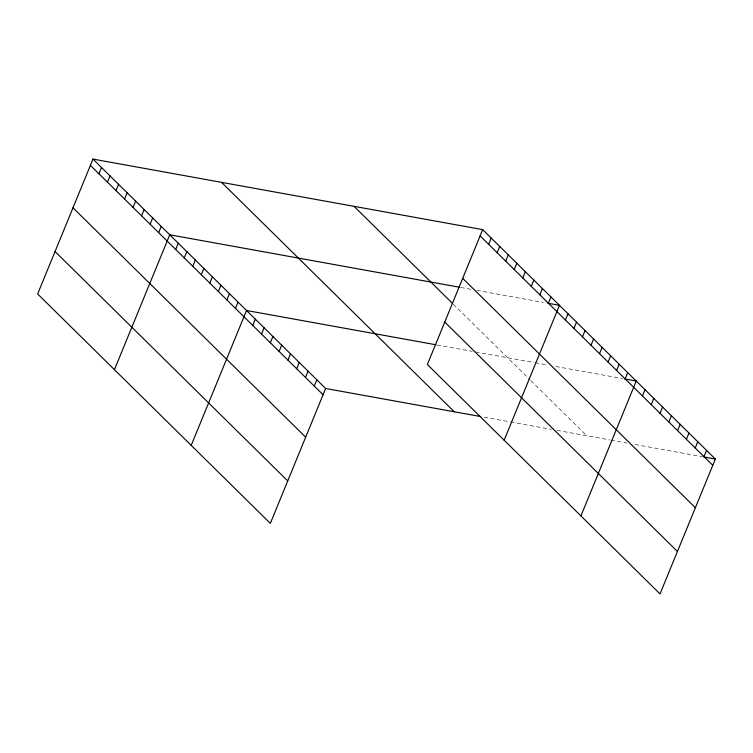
<?xml version="1.0" encoding="UTF-8"?>
<svg xmlns="http://www.w3.org/2000/svg" width="753" height="753" viewBox="0 0 753 753"><rect width="100%" height="100%" fill="white"/><g stroke="black" fill="none" stroke-linecap="round" stroke-linejoin="round"><path stroke-width="0.56" stroke-dasharray="3.77 2.82" d="M460.704 287.458L471.039 289.331M476.781 290.366L543.384 302.424M436.975 344.968L472.3 351.359M475.614 351.962L534.046 362.541M535.195 362.748L547.826 365.036M555.865 366.485L622.458 378.543M484.066 417.171L509.461 421.765M510.562 421.962L551.412 429.361M556.938 430.358L609.714 439.912M610.862 440.119L626.938 443.028M634.977 444.486L702.718 456.751M453.344 304.231L530.008 379.813M530.809 380.604L586.747 435.752"/><path stroke-width="1.13" d="M92.967 159.081L37.65 293.962L270.327 523.373L325.644 388.492L92.967 159.081L482.673 229.627L715.35 459.038L660.033 593.919L427.356 364.508L482.673 229.627M98.925 173.764L101.504 167.495M107.463 182.179L110.032 175.91M115.99 190.584L118.56 184.316M124.527 198.999L127.097 192.73M133.055 207.414L135.625 201.145M141.583 215.819L144.162 209.55M150.12 224.234L152.69 217.965M158.648 232.649L161.217 226.38M114.437 369.667L169.754 234.785L459.556 287.251M175.713 249.469L178.282 243.2M184.24 257.884L186.819 251.615M192.777 266.289L195.347 260.02M201.305 274.704L203.875 268.435M209.842 283.119L212.412 276.85M218.37 291.524L220.94 285.255M226.898 299.939L229.477 293.67M235.435 308.354L238.004 302.085M191.215 445.371L246.532 310.49L435.865 344.761M252.754 325.428L255.323 319.159M261.545 334.097L264.115 327.828M270.336 342.756L272.906 336.487M279.128 351.425L281.697 345.156M287.919 360.094L290.489 353.825M296.71 368.763L299.28 362.494M305.492 377.422L308.071 371.154M314.283 386.091L316.853 379.823M488.631 244.311L491.201 238.042M497.159 252.726L499.738 246.457M505.696 261.131L508.266 254.862M514.224 269.546L516.793 263.277M522.761 277.961L525.33 271.692M531.289 286.366L533.858 280.097M539.816 294.781L542.395 288.512M548.353 303.195L550.923 296.927M504.134 440.213L559.451 305.332L547.977 303.252M565.418 320.016L567.988 313.747M573.946 328.43L576.516 322.152M582.474 336.836L585.053 330.567M591.011 345.251L593.58 338.982M599.539 353.665L602.108 347.387M608.076 362.071L610.645 355.802M616.603 370.485L619.173 364.217M625.141 378.9L627.71 372.622M580.921 515.918L636.238 381.037L624.755 378.957M642.46 395.974L645.029 389.706M651.251 404.643L653.82 398.375M660.042 413.303L662.612 407.034M668.824 421.972L671.403 415.703M677.615 430.641L680.185 424.372M686.407 439.31L688.976 433.041M695.198 447.969L697.767 441.7M703.989 456.638L706.559 450.369M325.644 388.492L480.753 416.569M703.867 456.958L715.35 459.038M480.103 235.896L712.78 465.307M462.69 278.337L695.377 507.748M354.07 206.35L452.572 303.468M444.759 322.068L677.436 551.478M221.57 182.367L454.247 411.769M90.398 165.349L323.075 394.76M72.994 207.8L305.671 437.201M55.054 251.521L287.74 480.932"/></g></svg>
